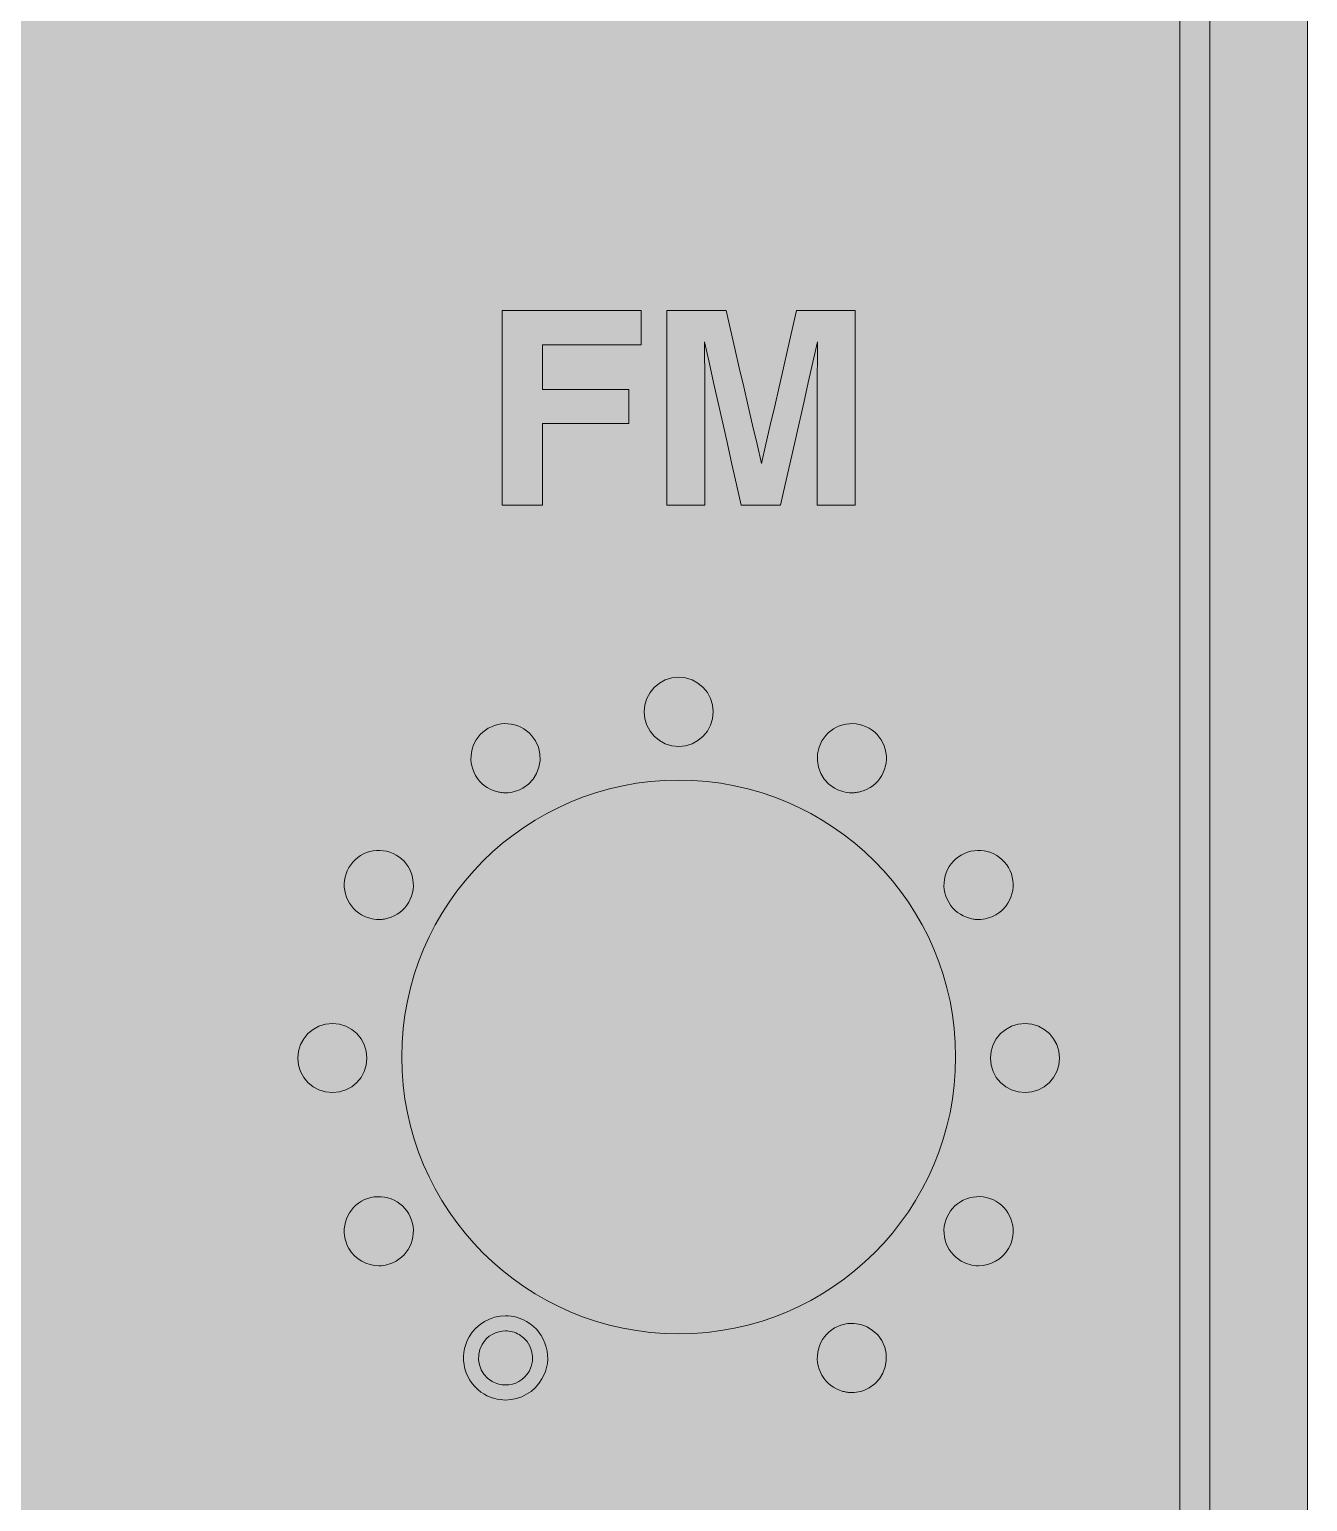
# Model space of a CAD drawing. Header units: millimetres. Extents: x 0 to 30, y -128 to 0.
# Drawn here: x 15 to 30, y -69.47 to -52.19 of the extents above; entities that cross this region are included whole.
import ezdxf

# ---------------------------------------------------------------- set-up
doc = ezdxf.new("R2010")
doc.units = ezdxf.units.MM
doc.header["$MEASUREMENT"] = 0
for name, color, linetype in [('Graphics', 7, 'Continuous'), ('Holes', 7, 'Continuous'), ('Panel', 7, 'Continuous')]:
    doc.layers.add(name, color=color, linetype=linetype)

# ---------------------------------------------------------------- blocks, each defined once
blk = doc.blocks.new('block 7')
at = {"layer": 'Graphics'}
h = blk.add_hatch(color=2, dxfattribs=at)
h.dxf.hatch_style = 2
h.paths.add_polyline_path([(20.549, -57.77), (20.608, -57.77), (20.667, -57.77), (20.727, -57.77), (20.786, -57.77), (20.845, -57.77), (20.905, -57.77), (20.964, -57.77), (21.023, -57.77), (21.023, -57.651), (21.023, -57.531), (21.023, -57.411), (21.023, -57.291), (21.023, -57.171), (21.023, -57.052), (21.023, -56.932), (21.023, -56.812), (21.15, -56.812), (21.276, -56.812), (21.403, -56.812), (21.529, -56.812), (21.656, -56.812), (21.782, -56.812), (21.909, -56.812), (22.035, -56.812), (22.035, -56.763), (22.035, -56.713), (22.035, -56.663), (22.035, -56.614), (22.035, -56.564), (22.035, -56.515), (22.035, -56.465), (22.035, -56.415), (21.909, -56.415), (21.782, -56.415), (21.656, -56.415), (21.529, -56.415), (21.403, -56.415), (21.276, -56.415), (21.15, -56.415), (21.023, -56.415), (21.023, -56.35), (21.023, -56.284), (21.023, -56.218), (21.023, -56.153), (21.023, -56.087), (21.023, -56.021), (21.023, -55.955), (21.023, -55.89), (21.168, -55.89), (21.312, -55.89), (21.456, -55.89), (21.601, -55.89), (21.745, -55.89), (21.889, -55.89), (22.034, -55.89), (22.178, -55.89), (22.178, -55.84), (22.178, -55.789), (22.178, -55.739), (22.178, -55.689), (22.178, -55.639), (22.178, -55.589), (22.178, -55.538), (22.178, -55.488), (21.974, -55.488), (21.771, -55.488), (21.567, -55.488), (21.363, -55.488), (21.16, -55.488), (20.956, -55.488), (20.752, -55.488), (20.549, -55.488), (20.549, -55.773), (20.549, -56.059), (20.549, -56.344), (20.549, -56.629), (20.549, -56.915), (20.549, -57.2), (20.549, -57.485)])
h = blk.add_hatch(color=2, dxfattribs=at)
h.dxf.hatch_style = 2
h.paths.add_polyline_path([(23.591, -57.282), (23.539, -57.057), (23.487, -56.833), (23.435, -56.608), (23.383, -56.384), (23.331, -56.159), (23.279, -55.934), (23.227, -55.71), (23.175, -55.485), (23.088, -55.485), (23.002, -55.485), (22.915, -55.485), (22.828, -55.485), (22.741, -55.485), (22.654, -55.485), (22.567, -55.485), (22.48, -55.485), (22.48, -55.771), (22.48, -56.056), (22.48, -56.342), (22.48, -56.628), (22.48, -56.913), (22.48, -57.199), (22.48, -57.485), (22.48, -57.77), (22.536, -57.77), (22.592, -57.77), (22.647, -57.77), (22.703, -57.77), (22.759, -57.77), (22.814, -57.77), (22.87, -57.77), (22.925, -57.77), (22.925, -57.577), (22.925, -57.384), (22.925, -57.191), (22.925, -56.997), (22.925, -56.804), (22.925, -56.611), (22.925, -56.418), (22.925, -56.225), (22.925, -56.207), (22.925, -56.188), (22.925, -56.167), (22.925, -56.145), (22.925, -56.12), (22.924, -56.095), (22.924, -56.067), (22.924, -56.038), (22.923, -56.009), (22.923, -55.981), (22.923, -55.955), (22.923, -55.931), (22.922, -55.909), (22.922, -55.889), (22.922, -55.87), (22.922, -55.853), (22.976, -56.092), (23.03, -56.332), (23.083, -56.572), (23.137, -56.811), (23.191, -57.051), (23.245, -57.291), (23.298, -57.531), (23.352, -57.77), (23.41, -57.77), (23.468, -57.77), (23.526, -57.77), (23.584, -57.77), (23.642, -57.77), (23.7, -57.77), (23.758, -57.77), (23.816, -57.77), (23.87, -57.531), (23.925, -57.291), (23.979, -57.051), (24.033, -56.811), (24.087, -56.572), (24.141, -56.332), (24.195, -56.092), (24.249, -55.853), (24.249, -55.87), (24.249, -55.889), (24.249, -55.909), (24.249, -55.931), (24.249, -55.955), (24.248, -55.981), (24.248, -56.009), (24.248, -56.038), (24.247, -56.067), (24.247, -56.095), (24.247, -56.12), (24.247, -56.145), (24.246, -56.167), (24.246, -56.188), (24.246, -56.207), (24.246, -56.225), (24.246, -56.418), (24.246, -56.611), (24.246, -56.804), (24.246, -56.997), (24.246, -57.191), (24.246, -57.384), (24.246, -57.577), (24.246, -57.77), (24.302, -57.77), (24.357, -57.77), (24.413, -57.77), (24.469, -57.77), (24.524, -57.77), (24.58, -57.77), (24.636, -57.77), (24.691, -57.77), (24.691, -57.485), (24.691, -57.199), (24.691, -56.913), (24.691, -56.628), (24.691, -56.342), (24.691, -56.056), (24.691, -55.771), (24.691, -55.485), (24.605, -55.485), (24.519, -55.485), (24.433, -55.485), (24.348, -55.485), (24.262, -55.485), (24.176, -55.485), (24.09, -55.485), (24.004, -55.485), (23.952, -55.71), (23.901, -55.934), (23.849, -56.159), (23.798, -56.384), (23.746, -56.608), (23.694, -56.833), (23.643, -57.057)])
at = {"layer": 'Graphics', "lineweight": 0}
for points in [[(20.549, -57.77), (20.608, -57.77), (20.667, -57.77), (20.727, -57.77), (20.786, -57.77), (20.845, -57.77), (20.905, -57.77), (20.964, -57.77), (21.023, -57.77), (21.023, -57.651), (21.023, -57.531), (21.023, -57.411), (21.023, -57.291), (21.023, -57.171), (21.023, -57.052), (21.023, -56.932), (21.023, -56.812), (21.15, -56.812), (21.276, -56.812), (21.403, -56.812), (21.529, -56.812), (21.656, -56.812), (21.782, -56.812), (21.909, -56.812), (22.035, -56.812), (22.035, -56.763), (22.035, -56.713), (22.035, -56.663), (22.035, -56.614), (22.035, -56.564), (22.035, -56.515), (22.035, -56.465), (22.035, -56.415), (21.909, -56.415), (21.782, -56.415), (21.656, -56.415), (21.529, -56.415), (21.403, -56.415), (21.276, -56.415), (21.15, -56.415), (21.023, -56.415), (21.023, -56.35), (21.023, -56.284), (21.023, -56.218), (21.023, -56.153), (21.023, -56.087), (21.023, -56.021), (21.023, -55.955), (21.023, -55.89), (21.168, -55.89), (21.312, -55.89), (21.456, -55.89), (21.601, -55.89), (21.745, -55.89), (21.889, -55.89), (22.034, -55.89), (22.178, -55.89), (22.178, -55.84), (22.178, -55.789), (22.178, -55.739), (22.178, -55.689), (22.178, -55.639), (22.178, -55.589), (22.178, -55.538), (22.178, -55.488), (21.974, -55.488), (21.771, -55.488), (21.567, -55.488), (21.363, -55.488), (21.16, -55.488), (20.956, -55.488), (20.752, -55.488), (20.549, -55.488), (20.549, -55.773), (20.549, -56.059), (20.549, -56.344), (20.549, -56.629), (20.549, -56.915), (20.549, -57.2), (20.549, -57.485), (20.549, -57.77), (20.549, -57.77)], [(23.591, -57.282), (23.539, -57.057), (23.487, -56.833), (23.435, -56.608), (23.383, -56.384), (23.331, -56.159), (23.279, -55.934), (23.227, -55.71), (23.175, -55.485), (23.088, -55.485), (23.002, -55.485), (22.915, -55.485), (22.828, -55.485), (22.741, -55.485), (22.654, -55.485), (22.567, -55.485), (22.48, -55.485), (22.48, -55.771), (22.48, -56.056), (22.48, -56.342), (22.48, -56.628), (22.48, -56.913), (22.48, -57.199), (22.48, -57.485), (22.48, -57.77), (22.536, -57.77), (22.592, -57.77), (22.647, -57.77), (22.703, -57.77), (22.759, -57.77), (22.814, -57.77), (22.87, -57.77), (22.925, -57.77), (22.925, -57.577), (22.925, -57.384), (22.925, -57.191), (22.925, -56.997), (22.925, -56.804), (22.925, -56.611), (22.925, -56.418), (22.925, -56.225), (22.925, -56.207), (22.925, -56.188), (22.925, -56.167), (22.925, -56.145), (22.925, -56.12), (22.924, -56.095), (22.924, -56.067), (22.924, -56.038), (22.923, -56.009), (22.923, -55.981), (22.923, -55.955), (22.923, -55.931), (22.922, -55.909), (22.922, -55.889), (22.922, -55.87), (22.922, -55.853), (22.976, -56.092), (23.03, -56.332), (23.083, -56.572), (23.137, -56.811), (23.191, -57.051), (23.245, -57.291), (23.298, -57.531), (23.352, -57.77), (23.41, -57.77), (23.468, -57.77), (23.526, -57.77), (23.584, -57.77), (23.642, -57.77), (23.7, -57.77), (23.758, -57.77), (23.816, -57.77), (23.87, -57.531), (23.925, -57.291), (23.979, -57.051), (24.033, -56.811), (24.087, -56.572), (24.141, -56.332), (24.195, -56.092), (24.249, -55.853), (24.249, -55.87), (24.249, -55.889), (24.249, -55.909), (24.249, -55.931), (24.249, -55.955), (24.248, -55.981), (24.248, -56.009), (24.248, -56.038), (24.247, -56.067), (24.247, -56.095), (24.247, -56.12), (24.247, -56.145), (24.246, -56.167), (24.246, -56.188), (24.246, -56.207), (24.246, -56.225), (24.246, -56.418), (24.246, -56.611), (24.246, -56.804), (24.246, -56.997), (24.246, -57.191), (24.246, -57.384), (24.246, -57.577), (24.246, -57.77), (24.302, -57.77), (24.357, -57.77), (24.413, -57.77), (24.469, -57.77), (24.524, -57.77), (24.58, -57.77), (24.636, -57.77), (24.691, -57.77), (24.691, -57.485), (24.691, -57.199), (24.691, -56.913), (24.691, -56.628), (24.691, -56.342), (24.691, -56.056), (24.691, -55.771), (24.691, -55.485), (24.605, -55.485), (24.519, -55.485), (24.433, -55.485), (24.348, -55.485), (24.262, -55.485), (24.176, -55.485), (24.09, -55.485), (24.004, -55.485), (23.952, -55.71), (23.901, -55.934), (23.849, -56.159), (23.798, -56.384), (23.746, -56.608), (23.694, -56.833), (23.643, -57.057), (23.591, -57.282), (23.591, -57.282)]]:
    blk.add_lwpolyline(points, dxfattribs=at)

msp = doc.modelspace()

# ---------------------------------------------------------------- hatches: boundary and pattern name
at = {"layer": 'Graphics'}
h = msp.add_hatch(color=2, dxfattribs=at)
h.dxf.hatch_style = 2
h.paths.add_polyline_path([(16.491, -1.187), (15.902, -1.776), (15.312, -2.366), (14.723, -2.955), (14.134, -3.544), (13.544, -4.134), (12.955, -4.723), (12.366, -5.312), (11.776, -5.902), (10.448, -5.902), (9.119, -5.902), (7.79, -5.902), (6.462, -5.902), (5.133, -5.902), (3.805, -5.902), (2.476, -5.902), (1.147, -5.902), (1.147, -20.486), (1.147, -35.07), (1.147, -49.654), (1.147, -64.238), (1.147, -78.822), (1.147, -93.406), (1.147, -107.991), (1.147, -122.575), (4.611, -122.575), (8.074, -122.575), (11.538, -122.575), (15.001, -122.575), (18.464, -122.575), (21.928, -122.575), (25.391, -122.575), (28.855, -122.575), (28.855, -107.401), (28.855, -92.228), (28.855, -77.054), (28.855, -61.881), (28.855, -46.708), (28.855, -31.534), (28.855, -16.361), (28.855, -1.187), (27.309, -1.187), (25.764, -1.187), (24.218, -1.187), (22.673, -1.187), (21.127, -1.187), (19.582, -1.187), (18.036, -1.187)])
h.paths.add_polyline_path([(28.502, -122.222), (25.127, -122.222), (21.751, -122.222), (18.376, -122.222), (15.001, -122.222), (11.626, -122.222), (8.25, -122.222), (4.875, -122.222), (1.5, -122.222), (1.5, -107.726), (1.5, -93.23), (1.5, -78.734), (1.5, -64.238), (1.5, -49.742), (1.5, -35.246), (1.5, -20.75), (1.5, -6.254), (2.803, -6.254), (4.106, -6.254), (5.408, -6.254), (6.711, -6.254), (8.014, -6.254), (9.317, -6.254), (10.62, -6.254), (11.922, -6.254), (12.512, -5.665), (13.101, -5.076), (13.69, -4.486), (14.28, -3.897), (14.869, -3.308), (15.458, -2.719), (16.048, -2.129), (16.637, -1.54), (18.12, -1.54), (19.603, -1.54), (21.086, -1.54), (22.569, -1.54), (24.053, -1.54), (25.536, -1.54), (27.019, -1.54), (28.502, -1.54), (28.502, -16.625), (28.502, -31.71), (28.502, -46.796), (28.502, -61.881), (28.502, -76.966), (28.502, -92.051), (28.502, -107.137)])
h = msp.add_hatch(color=2, dxfattribs=at)
h.dxf.hatch_style = 2
h.paths.add_polyline_path([(22.62, -60.603), (22.701, -60.595), (22.778, -60.571), (22.846, -60.533), (22.907, -60.484), (22.956, -60.424), (22.994, -60.355), (23.017, -60.279), (23.025, -60.197), (23.017, -60.115), (22.994, -60.039), (22.956, -59.97), (22.907, -59.91), (22.846, -59.861), (22.778, -59.823), (22.701, -59.8), (22.62, -59.792), (22.538, -59.8), (22.462, -59.823), (22.393, -59.861), (22.333, -59.91), (22.283, -59.97), (22.246, -60.039), (22.222, -60.115), (22.214, -60.197), (22.222, -60.279), (22.246, -60.355), (22.283, -60.424), (22.333, -60.484), (22.393, -60.533), (22.462, -60.571), (22.538, -60.595)])
h = msp.add_hatch(color=2, dxfattribs=at)
h.dxf.hatch_style = 2
h.paths.add_polyline_path([(20.693, -60.35), (20.653, -60.341), (20.614, -60.337), (20.574, -60.336), (20.535, -60.339), (20.496, -60.346), (20.458, -60.357), (20.421, -60.372), (20.385, -60.39), (20.351, -60.412), (20.32, -60.437), (20.291, -60.464), (20.266, -60.494), (20.243, -60.527), (20.224, -60.562), (20.208, -60.598), (20.196, -60.637), (20.187, -60.676), (20.183, -60.716), (20.182, -60.755), (20.185, -60.795), (20.192, -60.833), (20.203, -60.872), (20.218, -60.909), (20.236, -60.944), (20.258, -60.978), (20.283, -61.01), (20.311, -61.038), (20.341, -61.064), (20.373, -61.086), (20.408, -61.105), (20.444, -61.121), (20.483, -61.134), (20.496, -61.137), (20.509, -61.14), (20.522, -61.142), (20.535, -61.144), (20.549, -61.146), (20.562, -61.147), (20.575, -61.147), (20.588, -61.148), (20.615, -61.147), (20.641, -61.144), (20.667, -61.14), (20.692, -61.134), (20.718, -61.126), (20.743, -61.117), (20.767, -61.106), (20.791, -61.093), (20.857, -61.045), (20.911, -60.986), (20.952, -60.92), (20.979, -60.847), (20.992, -60.77), (20.99, -60.691), (20.973, -60.614), (20.939, -60.539), (20.917, -60.505), (20.892, -60.474), (20.865, -60.445), (20.835, -60.42), (20.802, -60.397), (20.768, -60.378), (20.731, -60.362)])
h = msp.add_hatch(color=2, dxfattribs=at)
h.dxf.hatch_style = 2
h.paths.add_polyline_path([(24.855, -60.39), (24.819, -60.372), (24.781, -60.357), (24.743, -60.346), (24.704, -60.339), (24.665, -60.336), (24.625, -60.337), (24.586, -60.341), (24.547, -60.35), (24.508, -60.362), (24.472, -60.378), (24.437, -60.397), (24.405, -60.42), (24.375, -60.445), (24.347, -60.474), (24.322, -60.505), (24.3, -60.539), (24.267, -60.614), (24.249, -60.691), (24.247, -60.77), (24.26, -60.847), (24.287, -60.92), (24.328, -60.986), (24.382, -61.045), (24.449, -61.093), (24.473, -61.106), (24.497, -61.117), (24.522, -61.126), (24.547, -61.134), (24.573, -61.14), (24.599, -61.144), (24.625, -61.147), (24.651, -61.148), (24.664, -61.147), (24.678, -61.147), (24.691, -61.146), (24.704, -61.144), (24.717, -61.142), (24.73, -61.14), (24.744, -61.137), (24.757, -61.134), (24.795, -61.121), (24.832, -61.105), (24.866, -61.086), (24.899, -61.064), (24.929, -61.038), (24.956, -61.01), (24.981, -60.978), (25.003, -60.944), (25.021, -60.909), (25.036, -60.872), (25.047, -60.833), (25.054, -60.795), (25.057, -60.755), (25.057, -60.716), (25.052, -60.676), (25.044, -60.637), (25.031, -60.598), (25.015, -60.562), (24.996, -60.527), (24.974, -60.494), (24.948, -60.464), (24.92, -60.437), (24.889, -60.412)])
h = msp.add_hatch(color=2, dxfattribs=at)
h.dxf.hatch_style = 2
h.paths.add_polyline_path([(19.492, -62.124), (19.48, -62.086), (19.464, -62.049), (19.445, -62.014), (19.422, -61.982), (19.397, -61.952), (19.368, -61.924), (19.337, -61.9), (19.303, -61.878), (19.267, -61.859), (19.23, -61.845), (19.192, -61.834), (19.153, -61.827), (19.113, -61.823), (19.074, -61.824), (19.034, -61.829), (18.995, -61.837), (18.957, -61.85), (18.92, -61.865), (18.886, -61.885), (18.853, -61.907), (18.823, -61.933), (18.795, -61.961), (18.771, -61.992), (18.749, -62.026), (18.73, -62.062), (18.716, -62.099), (18.705, -62.137), (18.698, -62.176), (18.694, -62.215), (18.695, -62.255), (18.7, -62.295), (18.708, -62.334), (18.721, -62.373), (18.736, -62.409), (18.756, -62.444), (18.778, -62.476), (18.804, -62.506), (18.832, -62.534), (18.863, -62.558), (18.897, -62.58), (18.921, -62.593), (18.945, -62.604), (18.97, -62.613), (18.996, -62.621), (19.021, -62.627), (19.047, -62.631), (19.073, -62.634), (19.1, -62.635), (19.113, -62.635), (19.126, -62.634), (19.139, -62.633), (19.152, -62.631), (19.166, -62.629), (19.179, -62.627), (19.192, -62.624), (19.205, -62.621), (19.244, -62.609), (19.28, -62.593), (19.315, -62.574), (19.347, -62.551), (19.377, -62.526), (19.405, -62.497), (19.43, -62.466), (19.452, -62.432), (19.47, -62.396), (19.485, -62.359), (19.496, -62.321), (19.503, -62.282), (19.506, -62.243), (19.505, -62.203), (19.501, -62.164)])
h = msp.add_hatch(color=2, dxfattribs=at)
h.dxf.hatch_style = 2
h.paths.add_polyline_path([(26.531, -62.334), (26.54, -62.295), (26.544, -62.255), (26.545, -62.215), (26.542, -62.176), (26.535, -62.137), (26.524, -62.099), (26.509, -62.062), (26.491, -62.026), (26.469, -61.992), (26.444, -61.961), (26.416, -61.933), (26.386, -61.907), (26.354, -61.885), (26.319, -61.865), (26.283, -61.85), (26.244, -61.837), (26.205, -61.829), (26.166, -61.824), (26.126, -61.824), (26.087, -61.827), (26.048, -61.834), (26.01, -61.845), (25.972, -61.859), (25.936, -61.878), (25.902, -61.9), (25.871, -61.924), (25.843, -61.952), (25.817, -61.982), (25.795, -62.014), (25.775, -62.049), (25.76, -62.086), (25.747, -62.124), (25.739, -62.164), (25.734, -62.203), (25.733, -62.243), (25.737, -62.282), (25.744, -62.321), (25.755, -62.359), (25.769, -62.396), (25.788, -62.432), (25.81, -62.466), (25.834, -62.497), (25.862, -62.526), (25.892, -62.551), (25.925, -62.574), (25.959, -62.593), (25.996, -62.609), (26.034, -62.621), (26.047, -62.624), (26.061, -62.627), (26.074, -62.629), (26.087, -62.631), (26.1, -62.633), (26.113, -62.634), (26.127, -62.635), (26.14, -62.635), (26.166, -62.634), (26.192, -62.631), (26.218, -62.627), (26.244, -62.621), (26.269, -62.613), (26.294, -62.604), (26.318, -62.593), (26.342, -62.58), (26.376, -62.558), (26.407, -62.534), (26.436, -62.506), (26.461, -62.476), (26.484, -62.444), (26.503, -62.409), (26.519, -62.373)])
h = msp.add_hatch(color=2, dxfattribs=at)
h.dxf.hatch_style = 2
h.paths.add_polyline_path([(18.556, -64.667), (18.637, -64.659), (18.714, -64.635), (18.782, -64.597), (18.843, -64.548), (18.892, -64.488), (18.93, -64.419), (18.953, -64.343), (18.961, -64.261), (18.953, -64.179), (18.93, -64.103), (18.892, -64.034), (18.843, -63.974), (18.782, -63.925), (18.714, -63.887), (18.637, -63.864), (18.556, -63.855), (18.474, -63.864), (18.398, -63.887), (18.329, -63.925), (18.269, -63.974), (18.219, -64.034), (18.182, -64.103), (18.158, -64.179), (18.15, -64.261), (18.158, -64.343), (18.182, -64.419), (18.219, -64.488), (18.269, -64.548), (18.329, -64.597), (18.398, -64.635), (18.474, -64.659)])
h = msp.add_hatch(color=2, dxfattribs=at)
h.dxf.hatch_style = 2
h.paths.add_polyline_path([(26.278, -64.261), (26.286, -64.343), (26.31, -64.419), (26.347, -64.488), (26.397, -64.548), (26.457, -64.597), (26.526, -64.635), (26.602, -64.659), (26.684, -64.667), (26.765, -64.659), (26.842, -64.635), (26.91, -64.597), (26.971, -64.548), (27.02, -64.488), (27.058, -64.419), (27.081, -64.343), (27.089, -64.261), (27.081, -64.179), (27.058, -64.103), (27.02, -64.034), (26.971, -63.974), (26.91, -63.925), (26.842, -63.887), (26.765, -63.864), (26.684, -63.855), (26.602, -63.864), (26.526, -63.887), (26.457, -63.925), (26.397, -63.974), (26.347, -64.034), (26.31, -64.103), (26.286, -64.179)])
h = msp.add_hatch(color=2, dxfattribs=at)
h.dxf.hatch_style = 2
h.paths.add_polyline_path([(19.205, -65.901), (19.166, -65.893), (19.126, -65.888), (19.087, -65.888), (19.047, -65.891), (19.008, -65.898), (18.97, -65.909), (18.933, -65.923), (18.897, -65.942), (18.863, -65.964), (18.832, -65.988), (18.804, -66.016), (18.778, -66.046), (18.756, -66.078), (18.736, -66.113), (18.721, -66.15), (18.708, -66.188), (18.7, -66.228), (18.695, -66.267), (18.694, -66.307), (18.698, -66.346), (18.705, -66.385), (18.716, -66.423), (18.73, -66.46), (18.749, -66.496), (18.78, -66.542), (18.816, -66.582), (18.856, -66.617), (18.9, -66.646), (18.948, -66.669), (18.997, -66.685), (19.049, -66.695), (19.101, -66.699), (19.127, -66.698), (19.152, -66.695), (19.178, -66.691), (19.204, -66.685), (19.229, -66.678), (19.254, -66.668), (19.279, -66.657), (19.303, -66.644), (19.337, -66.623), (19.368, -66.598), (19.397, -66.57), (19.422, -66.54), (19.445, -66.508), (19.464, -66.473), (19.48, -66.437), (19.492, -66.398), (19.501, -66.359), (19.505, -66.319), (19.506, -66.279), (19.503, -66.24), (19.496, -66.201), (19.485, -66.163), (19.47, -66.126), (19.452, -66.09), (19.43, -66.056), (19.405, -66.025), (19.377, -65.997), (19.347, -65.971), (19.315, -65.949), (19.28, -65.929), (19.244, -65.914)])
h = msp.add_hatch(color=2, dxfattribs=at)
h.dxf.hatch_style = 2
h.paths.add_polyline_path([(25.788, -66.09), (25.769, -66.126), (25.755, -66.163), (25.744, -66.201), (25.737, -66.24), (25.733, -66.279), (25.734, -66.319), (25.739, -66.359), (25.747, -66.398), (25.76, -66.437), (25.775, -66.473), (25.795, -66.508), (25.817, -66.54), (25.843, -66.57), (25.871, -66.598), (25.902, -66.623), (25.936, -66.644), (25.961, -66.657), (25.985, -66.668), (26.01, -66.678), (26.036, -66.685), (26.061, -66.691), (26.087, -66.695), (26.113, -66.698), (26.139, -66.699), (26.191, -66.695), (26.242, -66.685), (26.292, -66.669), (26.339, -66.646), (26.383, -66.617), (26.424, -66.582), (26.46, -66.542), (26.491, -66.496), (26.509, -66.46), (26.524, -66.423), (26.535, -66.385), (26.542, -66.346), (26.545, -66.307), (26.544, -66.267), (26.54, -66.228), (26.531, -66.188), (26.519, -66.15), (26.503, -66.113), (26.484, -66.078), (26.461, -66.046), (26.436, -66.016), (26.407, -65.988), (26.376, -65.964), (26.342, -65.942), (26.306, -65.923), (26.269, -65.909), (26.231, -65.898), (26.192, -65.891), (26.153, -65.887), (26.113, -65.888), (26.074, -65.893), (26.034, -65.901), (25.996, -65.914), (25.959, -65.929), (25.925, -65.949), (25.892, -65.971), (25.862, -65.997), (25.834, -66.025), (25.81, -66.056)])
h = msp.add_hatch(color=2, dxfattribs=at)
h.dxf.hatch_style = 2
h.paths.add_polyline_path([(20.587, -68.275), (20.653, -68.27), (20.716, -68.257), (20.777, -68.237), (20.834, -68.208), (20.888, -68.173), (20.936, -68.13), (20.979, -68.082), (21.015, -68.028), (21.038, -67.984), (21.056, -67.939), (21.069, -67.892), (21.078, -67.845), (21.082, -67.797), (21.081, -67.749), (21.075, -67.701), (21.065, -67.653), (21.05, -67.606), (21.03, -67.561), (21.007, -67.519), (20.98, -67.48), (20.949, -67.443), (20.914, -67.41), (20.876, -67.38), (20.835, -67.353), (20.806, -67.338), (20.777, -67.324), (20.746, -67.313), (20.716, -67.304), (20.684, -67.296), (20.652, -67.291), (20.62, -67.288), (20.588, -67.287), (20.523, -67.291), (20.459, -67.304), (20.398, -67.325), (20.341, -67.353), (20.288, -67.389), (20.239, -67.431), (20.196, -67.479), (20.16, -67.534), (20.138, -67.577), (20.12, -67.623), (20.106, -67.669), (20.098, -67.716), (20.094, -67.764), (20.095, -67.812), (20.1, -67.86), (20.111, -67.908), (20.126, -67.955), (20.145, -68), (20.168, -68.042), (20.196, -68.081), (20.227, -68.118), (20.261, -68.152), (20.299, -68.182), (20.341, -68.208), (20.369, -68.224), (20.399, -68.237), (20.429, -68.248), (20.46, -68.258), (20.491, -68.265), (20.523, -68.27), (20.555, -68.274)])
h.paths.add_polyline_path([(20.313, -67.622), (20.337, -67.586), (20.365, -67.554), (20.397, -67.527), (20.431, -67.504), (20.468, -67.486), (20.507, -67.474), (20.547, -67.466), (20.588, -67.463), (20.608, -67.464), (20.628, -67.466), (20.649, -67.469), (20.669, -67.474), (20.689, -67.48), (20.708, -67.487), (20.728, -67.496), (20.746, -67.506), (20.799, -67.543), (20.841, -67.589), (20.873, -67.641), (20.894, -67.698), (20.904, -67.759), (20.903, -67.82), (20.889, -67.881), (20.863, -67.939), (20.838, -67.975), (20.81, -68.007), (20.779, -68.034), (20.744, -68.057), (20.707, -68.075), (20.668, -68.088), (20.628, -68.096), (20.587, -68.098), (20.567, -68.098), (20.547, -68.096), (20.527, -68.092), (20.507, -68.088), (20.487, -68.082), (20.467, -68.074), (20.448, -68.066), (20.429, -68.056), (20.377, -68.018), (20.334, -67.972), (20.302, -67.92), (20.281, -67.863), (20.271, -67.803), (20.273, -67.741), (20.286, -67.681)])
h = msp.add_hatch(color=2, dxfattribs=at)
h.dxf.hatch_style = 2
h.paths.add_polyline_path([(24.449, -67.429), (24.415, -67.451), (24.384, -67.476), (24.355, -67.504), (24.33, -67.534), (24.307, -67.566), (24.288, -67.601), (24.272, -67.637), (24.26, -67.676), (24.251, -67.715), (24.247, -67.755), (24.246, -67.794), (24.249, -67.834), (24.256, -67.872), (24.267, -67.911), (24.282, -67.948), (24.3, -67.983), (24.322, -68.017), (24.347, -68.049), (24.375, -68.077), (24.405, -68.103), (24.437, -68.125), (24.472, -68.144), (24.508, -68.16), (24.547, -68.173), (24.56, -68.176), (24.573, -68.179), (24.586, -68.181), (24.599, -68.183), (24.613, -68.185), (24.626, -68.186), (24.639, -68.186), (24.652, -68.187), (24.679, -68.186), (24.705, -68.183), (24.731, -68.179), (24.756, -68.173), (24.782, -68.165), (24.807, -68.156), (24.831, -68.145), (24.855, -68.132), (24.921, -68.084), (24.975, -68.025), (25.016, -67.959), (25.043, -67.886), (25.056, -67.809), (25.054, -67.73), (25.037, -67.653), (25.003, -67.578), (24.955, -67.511), (24.896, -67.457), (24.83, -67.416), (24.757, -67.389), (24.68, -67.376), (24.601, -67.378), (24.524, -67.396)])
at = {"layer": 'Panel'}
h = msp.add_hatch(color=7, dxfattribs=at)
h.dxf.hatch_style = 2
h.paths.add_polyline_path([(0, 0), (0, -128.5), (30, -128.5), (30, 0)])
edge = h.paths.add_edge_path()
edge.add_spline(control_points=[(8.9, -127.1), (8.9, -127.1), (6.1, -127.1), (6.1, -127.1), (5.217, -127.1), (4.5, -126.384), (4.5, -125.5), (4.5, -124.616), (5.217, -123.9), (6.1, -123.9), (6.1, -123.9), (8.9, -123.9), (8.9, -123.9), (9.784, -123.9), (10.5, -124.616), (10.5, -125.5), (10.5, -126.384), (9.784, -127.1), (8.9, -127.1)], knot_values=[0, 0, 0, 0, 1, 1, 1, 2, 2, 2, 3, 3, 3, 4, 4, 4, 5, 5, 5, 6, 6, 6, 6], degree=3, periodic=1)
edge = h.paths.add_edge_path()
edge.add_spline(control_points=[(8.9, -4.6), (8.9, -4.6), (6.1, -4.6), (6.1, -4.6), (5.217, -4.6), (4.5, -3.883), (4.5, -3), (4.5, -2.116), (5.217, -1.4), (6.1, -1.4), (6.1, -1.4), (8.9, -1.4), (8.9, -1.4), (9.784, -1.4), (10.5, -2.116), (10.5, -3), (10.5, -3.883), (9.784, -4.6), (8.9, -4.6)], knot_values=[0, 0, 0, 0, 1, 1, 1, 2, 2, 2, 3, 3, 3, 4, 4, 4, 5, 5, 5, 6, 6, 6, 6], degree=3, periodic=1)

# ---------------------------------------------------------------- linework, layer by layer
at = {"layer": 'Graphics', "lineweight": 0}
for points in [[(28.855, -77.054), (28.855, -61.881), (28.855, -46.708), (28.855, -31.534), (28.855, -16.361), (28.855, -1.187), (27.309, -1.187), (25.764, -1.187), (24.218, -1.187), (22.673, -1.187), (21.127, -1.187), (19.582, -1.187), (18.036, -1.187), (16.491, -1.187), (16.491, -1.187)], [(28.502, -31.71), (28.502, -46.796), (28.502, -61.881), (28.502, -76.966)], [(22.62, -60.603), (22.701, -60.595), (22.778, -60.571), (22.846, -60.533), (22.907, -60.484), (22.956, -60.424), (22.994, -60.355), (23.017, -60.279), (23.025, -60.197), (23.017, -60.115), (22.994, -60.039), (22.956, -59.97), (22.907, -59.91), (22.846, -59.861), (22.778, -59.823), (22.701, -59.8), (22.62, -59.792), (22.538, -59.8), (22.462, -59.823), (22.393, -59.861), (22.333, -59.91), (22.283, -59.97), (22.246, -60.039), (22.222, -60.115), (22.214, -60.197), (22.222, -60.279), (22.246, -60.355), (22.283, -60.424), (22.333, -60.484), (22.393, -60.533), (22.462, -60.571), (22.538, -60.595), (22.62, -60.603), (22.62, -60.603)], [(20.693, -60.35), (20.653, -60.341), (20.614, -60.337), (20.574, -60.336), (20.535, -60.339), (20.496, -60.346), (20.458, -60.357), (20.421, -60.372), (20.385, -60.39), (20.351, -60.412), (20.32, -60.437), (20.291, -60.464), (20.266, -60.494), (20.243, -60.527), (20.224, -60.562), (20.208, -60.598), (20.196, -60.637), (20.187, -60.676), (20.183, -60.716), (20.182, -60.755), (20.185, -60.795), (20.192, -60.833), (20.203, -60.872), (20.218, -60.909), (20.236, -60.944), (20.258, -60.978), (20.283, -61.01), (20.311, -61.038), (20.341, -61.064), (20.373, -61.086), (20.408, -61.105), (20.444, -61.121), (20.483, -61.134), (20.496, -61.137), (20.509, -61.14), (20.522, -61.142), (20.535, -61.144), (20.549, -61.146), (20.562, -61.147), (20.575, -61.147), (20.588, -61.148), (20.615, -61.147), (20.641, -61.144), (20.667, -61.14), (20.692, -61.134), (20.718, -61.126), (20.743, -61.117), (20.767, -61.106), (20.791, -61.093), (20.857, -61.045), (20.911, -60.986), (20.952, -60.92), (20.979, -60.847), (20.992, -60.77), (20.99, -60.691), (20.973, -60.614), (20.939, -60.539), (20.917, -60.505), (20.892, -60.474), (20.865, -60.445), (20.835, -60.42), (20.802, -60.397), (20.768, -60.378), (20.731, -60.362), (20.693, -60.35), (20.693, -60.35)], [(24.855, -60.39), (24.819, -60.372), (24.781, -60.357), (24.743, -60.346), (24.704, -60.339), (24.665, -60.336), (24.625, -60.337), (24.586, -60.341), (24.547, -60.35), (24.508, -60.362), (24.472, -60.378), (24.437, -60.397), (24.405, -60.42), (24.375, -60.445), (24.347, -60.474), (24.322, -60.505), (24.3, -60.539), (24.267, -60.614), (24.249, -60.691), (24.247, -60.77), (24.26, -60.847), (24.287, -60.92), (24.328, -60.986), (24.382, -61.045), (24.449, -61.093), (24.473, -61.106), (24.497, -61.117), (24.522, -61.126), (24.547, -61.134), (24.573, -61.14), (24.599, -61.144), (24.625, -61.147), (24.651, -61.148), (24.664, -61.147), (24.678, -61.147), (24.691, -61.146), (24.704, -61.144), (24.717, -61.142), (24.73, -61.14), (24.744, -61.137), (24.757, -61.134), (24.795, -61.121), (24.832, -61.105), (24.866, -61.086), (24.899, -61.064), (24.929, -61.038), (24.956, -61.01), (24.981, -60.978), (25.003, -60.944), (25.021, -60.909), (25.036, -60.872), (25.047, -60.833), (25.054, -60.795), (25.057, -60.755), (25.057, -60.716), (25.052, -60.676), (25.044, -60.637), (25.031, -60.598), (25.015, -60.562), (24.996, -60.527), (24.974, -60.494), (24.948, -60.464), (24.92, -60.437), (24.889, -60.412), (24.855, -60.39), (24.855, -60.39)], [(19.492, -62.124), (19.48, -62.086), (19.464, -62.049), (19.445, -62.014), (19.422, -61.982), (19.397, -61.952), (19.368, -61.924), (19.337, -61.9), (19.303, -61.878), (19.267, -61.859), (19.23, -61.845), (19.192, -61.834), (19.153, -61.827), (19.113, -61.823), (19.074, -61.824), (19.034, -61.829), (18.995, -61.837), (18.957, -61.85), (18.92, -61.865), (18.886, -61.885), (18.853, -61.907), (18.823, -61.933), (18.795, -61.961), (18.771, -61.992), (18.749, -62.026), (18.73, -62.062), (18.716, -62.099), (18.705, -62.137), (18.698, -62.176), (18.694, -62.215), (18.695, -62.255), (18.7, -62.295), (18.708, -62.334), (18.721, -62.373), (18.736, -62.409), (18.756, -62.444), (18.778, -62.476), (18.804, -62.506), (18.832, -62.534), (18.863, -62.558), (18.897, -62.58), (18.921, -62.593), (18.945, -62.604), (18.97, -62.613), (18.996, -62.621), (19.021, -62.627), (19.047, -62.631), (19.073, -62.634), (19.1, -62.635), (19.113, -62.635), (19.126, -62.634), (19.139, -62.633), (19.152, -62.631), (19.166, -62.629), (19.179, -62.627), (19.192, -62.624), (19.205, -62.621), (19.244, -62.609), (19.28, -62.593), (19.315, -62.574), (19.347, -62.551), (19.377, -62.526), (19.405, -62.497), (19.43, -62.466), (19.452, -62.432), (19.47, -62.396), (19.485, -62.359), (19.496, -62.321), (19.503, -62.282), (19.506, -62.243), (19.505, -62.203), (19.501, -62.164), (19.492, -62.124), (19.492, -62.124)], [(26.531, -62.334), (26.54, -62.295), (26.544, -62.255), (26.545, -62.215), (26.542, -62.176), (26.535, -62.137), (26.524, -62.099), (26.509, -62.062), (26.491, -62.026), (26.469, -61.992), (26.444, -61.961), (26.416, -61.933), (26.386, -61.907), (26.354, -61.885), (26.319, -61.865), (26.283, -61.85), (26.244, -61.837), (26.205, -61.829), (26.166, -61.824), (26.126, -61.824), (26.087, -61.827), (26.048, -61.834), (26.01, -61.845), (25.972, -61.859), (25.936, -61.878), (25.902, -61.9), (25.871, -61.924), (25.843, -61.952), (25.817, -61.982), (25.795, -62.014), (25.775, -62.049), (25.76, -62.086), (25.747, -62.124), (25.739, -62.164), (25.734, -62.203), (25.733, -62.243), (25.737, -62.282), (25.744, -62.321), (25.755, -62.359), (25.769, -62.396), (25.788, -62.432), (25.81, -62.466), (25.834, -62.497), (25.862, -62.526), (25.892, -62.551), (25.925, -62.574), (25.959, -62.593), (25.996, -62.609), (26.034, -62.621), (26.047, -62.624), (26.061, -62.627), (26.074, -62.629), (26.087, -62.631), (26.1, -62.633), (26.113, -62.634), (26.127, -62.635), (26.14, -62.635), (26.166, -62.634), (26.192, -62.631), (26.218, -62.627), (26.244, -62.621), (26.269, -62.613), (26.294, -62.604), (26.318, -62.593), (26.342, -62.58), (26.376, -62.558), (26.407, -62.534), (26.436, -62.506), (26.461, -62.476), (26.484, -62.444), (26.503, -62.409), (26.519, -62.373), (26.531, -62.334), (26.531, -62.334)], [(18.556, -64.667), (18.637, -64.659), (18.714, -64.635), (18.782, -64.597), (18.843, -64.548), (18.892, -64.488), (18.93, -64.419), (18.953, -64.343), (18.961, -64.261), (18.953, -64.179), (18.93, -64.103), (18.892, -64.034), (18.843, -63.974), (18.782, -63.925), (18.714, -63.887), (18.637, -63.864), (18.556, -63.855), (18.474, -63.864), (18.398, -63.887), (18.329, -63.925), (18.269, -63.974), (18.219, -64.034), (18.182, -64.103), (18.158, -64.179), (18.15, -64.261), (18.158, -64.343), (18.182, -64.419), (18.219, -64.488), (18.269, -64.548), (18.329, -64.597), (18.398, -64.635), (18.474, -64.659), (18.556, -64.667), (18.556, -64.667)], [(26.278, -64.261), (26.286, -64.343), (26.31, -64.419), (26.347, -64.488), (26.397, -64.548), (26.457, -64.597), (26.526, -64.635), (26.602, -64.659), (26.684, -64.667), (26.765, -64.659), (26.842, -64.635), (26.91, -64.597), (26.971, -64.548), (27.02, -64.488), (27.058, -64.419), (27.081, -64.343), (27.089, -64.261), (27.081, -64.179), (27.058, -64.103), (27.02, -64.034), (26.971, -63.974), (26.91, -63.925), (26.842, -63.887), (26.765, -63.864), (26.684, -63.855), (26.602, -63.864), (26.526, -63.887), (26.457, -63.925), (26.397, -63.974), (26.347, -64.034), (26.31, -64.103), (26.286, -64.179), (26.278, -64.261), (26.278, -64.261)], [(19.205, -65.901), (19.166, -65.893), (19.126, -65.888), (19.087, -65.888), (19.047, -65.891), (19.008, -65.898), (18.97, -65.909), (18.933, -65.923), (18.897, -65.942), (18.863, -65.964), (18.832, -65.988), (18.804, -66.016), (18.778, -66.046), (18.756, -66.078), (18.736, -66.113), (18.721, -66.15), (18.708, -66.188), (18.7, -66.228), (18.695, -66.267), (18.694, -66.307), (18.698, -66.346), (18.705, -66.385), (18.716, -66.423), (18.73, -66.46), (18.749, -66.496), (18.78, -66.542), (18.816, -66.582), (18.856, -66.617), (18.9, -66.646), (18.948, -66.669), (18.997, -66.685), (19.049, -66.695), (19.101, -66.699), (19.127, -66.698), (19.152, -66.695), (19.178, -66.691), (19.204, -66.685), (19.229, -66.678), (19.254, -66.668), (19.279, -66.657), (19.303, -66.644), (19.337, -66.623), (19.368, -66.598), (19.397, -66.57), (19.422, -66.54), (19.445, -66.508), (19.464, -66.473), (19.48, -66.437), (19.492, -66.398), (19.501, -66.359), (19.505, -66.319), (19.506, -66.279), (19.503, -66.24), (19.496, -66.201), (19.485, -66.163), (19.47, -66.126), (19.452, -66.09), (19.43, -66.056), (19.405, -66.025), (19.377, -65.997), (19.347, -65.971), (19.315, -65.949), (19.28, -65.929), (19.244, -65.914), (19.205, -65.901), (19.205, -65.901)], [(25.788, -66.09), (25.769, -66.126), (25.755, -66.163), (25.744, -66.201), (25.737, -66.24), (25.733, -66.279), (25.734, -66.319), (25.739, -66.359), (25.747, -66.398), (25.76, -66.437), (25.775, -66.473), (25.795, -66.508), (25.817, -66.54), (25.843, -66.57), (25.871, -66.598), (25.902, -66.623), (25.936, -66.644), (25.961, -66.657), (25.985, -66.668), (26.01, -66.678), (26.036, -66.685), (26.061, -66.691), (26.087, -66.695), (26.113, -66.698), (26.139, -66.699), (26.191, -66.695), (26.242, -66.685), (26.292, -66.669), (26.339, -66.646), (26.383, -66.617), (26.424, -66.582), (26.46, -66.542), (26.491, -66.496), (26.509, -66.46), (26.524, -66.423), (26.535, -66.385), (26.542, -66.346), (26.545, -66.307), (26.544, -66.267), (26.54, -66.228), (26.531, -66.188), (26.519, -66.15), (26.503, -66.113), (26.484, -66.078), (26.461, -66.046), (26.436, -66.016), (26.407, -65.988), (26.376, -65.964), (26.342, -65.942), (26.306, -65.923), (26.269, -65.909), (26.231, -65.898), (26.192, -65.891), (26.153, -65.887), (26.113, -65.888), (26.074, -65.893), (26.034, -65.901), (25.996, -65.914), (25.959, -65.929), (25.925, -65.949), (25.892, -65.971), (25.862, -65.997), (25.834, -66.025), (25.81, -66.056), (25.788, -66.09), (25.788, -66.09)], [(20.587, -68.275), (20.653, -68.27), (20.716, -68.257), (20.777, -68.237), (20.834, -68.208), (20.888, -68.173), (20.936, -68.13), (20.979, -68.082), (21.015, -68.028), (21.038, -67.984), (21.056, -67.939), (21.069, -67.892), (21.078, -67.845), (21.082, -67.797), (21.081, -67.749), (21.075, -67.701), (21.065, -67.653), (21.05, -67.606), (21.03, -67.561), (21.007, -67.519), (20.98, -67.48), (20.949, -67.443), (20.914, -67.41), (20.876, -67.38), (20.835, -67.353), (20.806, -67.338), (20.777, -67.324), (20.746, -67.313), (20.716, -67.304), (20.684, -67.296), (20.652, -67.291), (20.62, -67.288), (20.588, -67.287), (20.523, -67.291), (20.459, -67.304), (20.398, -67.325), (20.341, -67.353), (20.288, -67.389), (20.239, -67.431), (20.196, -67.479), (20.16, -67.534), (20.138, -67.577), (20.12, -67.623), (20.106, -67.669), (20.098, -67.716), (20.094, -67.764), (20.095, -67.812), (20.1, -67.86), (20.111, -67.908), (20.126, -67.955), (20.145, -68), (20.168, -68.042), (20.196, -68.081), (20.227, -68.118), (20.261, -68.152), (20.299, -68.182), (20.341, -68.208), (20.369, -68.224), (20.399, -68.237), (20.429, -68.248), (20.46, -68.258), (20.491, -68.265), (20.523, -68.27), (20.555, -68.274), (20.587, -68.275), (20.587, -68.275)], [(24.449, -67.429), (24.415, -67.451), (24.384, -67.476), (24.355, -67.504), (24.33, -67.534), (24.307, -67.566), (24.288, -67.601), (24.272, -67.637), (24.26, -67.676), (24.251, -67.715), (24.247, -67.755), (24.246, -67.794), (24.249, -67.834), (24.256, -67.872), (24.267, -67.911), (24.282, -67.948), (24.3, -67.983), (24.322, -68.017), (24.347, -68.049), (24.375, -68.077), (24.405, -68.103), (24.437, -68.125), (24.472, -68.144), (24.508, -68.16), (24.547, -68.173), (24.56, -68.176), (24.573, -68.179), (24.586, -68.181), (24.599, -68.183), (24.613, -68.185), (24.626, -68.186), (24.639, -68.186), (24.652, -68.187), (24.679, -68.186), (24.705, -68.183), (24.731, -68.179), (24.756, -68.173), (24.782, -68.165), (24.807, -68.156), (24.831, -68.145), (24.855, -68.132), (24.921, -68.084), (24.975, -68.025), (25.016, -67.959), (25.043, -67.886), (25.056, -67.809), (25.054, -67.73), (25.037, -67.653), (25.003, -67.578), (24.955, -67.511), (24.896, -67.457), (24.83, -67.416), (24.757, -67.389), (24.68, -67.376), (24.601, -67.378), (24.524, -67.396), (24.449, -67.429), (24.449, -67.429)], [(20.313, -67.622), (20.337, -67.586), (20.365, -67.554), (20.397, -67.527), (20.431, -67.504), (20.468, -67.486), (20.507, -67.474), (20.547, -67.466), (20.588, -67.463), (20.608, -67.464), (20.628, -67.466), (20.649, -67.469), (20.669, -67.474), (20.689, -67.48), (20.708, -67.487), (20.728, -67.496), (20.746, -67.506), (20.799, -67.543), (20.841, -67.589), (20.873, -67.641), (20.894, -67.698), (20.904, -67.759), (20.903, -67.82), (20.889, -67.881), (20.863, -67.939), (20.838, -67.975), (20.81, -68.007), (20.779, -68.034), (20.744, -68.057), (20.707, -68.075), (20.668, -68.088), (20.628, -68.096), (20.587, -68.098), (20.567, -68.098), (20.547, -68.096), (20.527, -68.092), (20.507, -68.088), (20.487, -68.082), (20.467, -68.074), (20.448, -68.066), (20.429, -68.056), (20.377, -68.018), (20.334, -67.972), (20.302, -67.92), (20.281, -67.863), (20.271, -67.803), (20.273, -67.741), (20.286, -67.681), (20.313, -67.622), (20.313, -67.622)]]:
    msp.add_lwpolyline(points, dxfattribs=at)
at = {"layer": 'Holes', "color": 1, "lineweight": 9}
msp.add_open_spline([(25.87, -64.248), (25.87, -66.043), (24.415, -67.498), (22.62, -67.498), (20.825, -67.498), (19.37, -66.043), (19.37, -64.248), (19.37, -62.453), (20.825, -60.998), (22.62, -60.998), (24.415, -60.998), (25.87, -62.453), (25.87, -64.248)], degree=3, knots=[0, 0, 0, 0, 1, 1, 1, 2, 2, 2, 3, 3, 3, 4, 4, 4, 4], dxfattribs=at)
at = {"layer": 'Panel', "lineweight": 0}
msp.add_lwpolyline([(0, 0), (0, -128.5), (30, -128.5), (30, 0), (0, 0)], dxfattribs=at)

# ---------------------------------------------------------------- block references
at = {"layer": 'Graphics'}
msp.add_blockref('block 7', (0, 0), dxfattribs=at)

doc.saveas('drawing.dxf')
